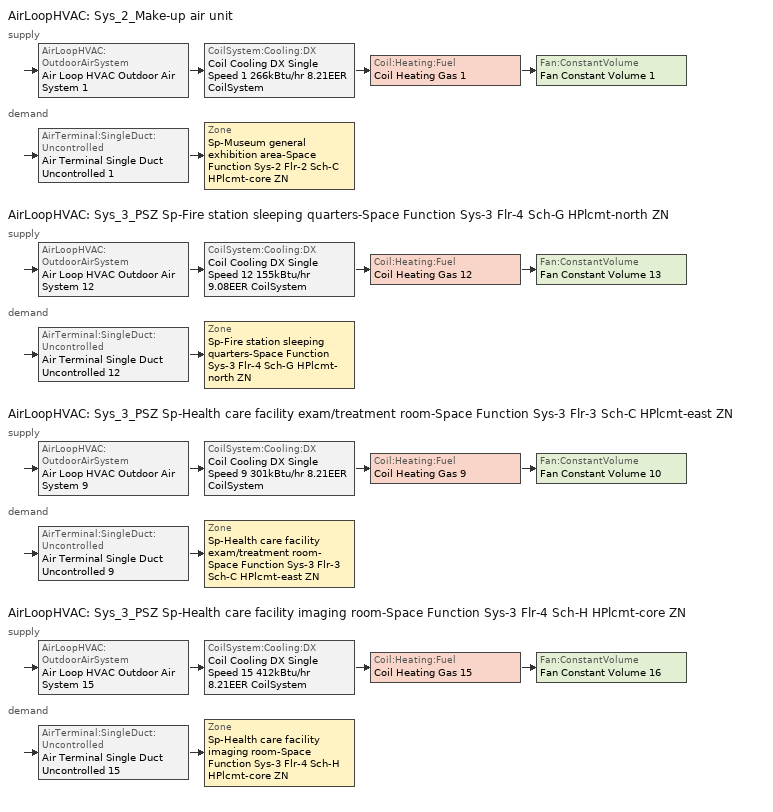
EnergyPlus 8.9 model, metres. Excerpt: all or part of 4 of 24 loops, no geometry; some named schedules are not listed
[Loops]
AirLoopHVAC 'Sys_2_Make-up air unit'
 supply: AirLoopHVAC:OutdoorAirSystem 'Air Loop HVAC Outdoor Air System 1' > CoilSystem:Cooling:DX 'Coil Cooling DX Single Speed 1 266kBtu/hr 8.21EER CoilSystem' > Coil:Heating:Fuel 'Coil Heating Gas 1' > Fan:ConstantVolume 'Fan Constant Volume 1'
 demand: AirTerminal:SingleDuct:Uncontrolled 'Air Terminal Single Duct Uncontrolled 1' > Zone 'Sp-Museum general exhibition area-Space Function Sys-2 Flr-2 Sch-C HPlcmt-core ZN'
AirLoopHVAC 'Sys_3_PSZ Sp-Fire station sleeping quarters-Space Function Sys-3 Flr-4 Sch-G HPlcmt-north ZN'
 supply: AirLoopHVAC:OutdoorAirSystem 'Air Loop HVAC Outdoor Air System 12' > CoilSystem:Cooling:DX 'Coil Cooling DX Single Speed 12 155kBtu/hr 9.08EER CoilSystem' > Coil:Heating:Fuel 'Coil Heating Gas 12' > Fan:ConstantVolume 'Fan Constant Volume 13'
 demand: AirTerminal:SingleDuct:Uncontrolled 'Air Terminal Single Duct Uncontrolled 12' > Zone 'Sp-Fire station sleeping quarters-Space Function Sys-3 Flr-4 Sch-G HPlcmt-north ZN'
AirLoopHVAC 'Sys_3_PSZ Sp-Health care facility exam/treatment room-Space Function Sys-3 Flr-3 Sch-C HPlcmt-east ZN'
 supply: AirLoopHVAC:OutdoorAirSystem 'Air Loop HVAC Outdoor Air System 9' > CoilSystem:Cooling:DX 'Coil Cooling DX Single Speed 9 301kBtu/hr 8.21EER CoilSystem' > Coil:Heating:Fuel 'Coil Heating Gas 9' > Fan:ConstantVolume 'Fan Constant Volume 10'
 demand: AirTerminal:SingleDuct:Uncontrolled 'Air Terminal Single Duct Uncontrolled 9' > Zone 'Sp-Health care facility exam/treatment room-Space Function Sys-3 Flr-3 Sch-C HPlcmt-east ZN'
AirLoopHVAC 'Sys_3_PSZ Sp-Health care facility imaging room-Space Function Sys-3 Flr-4 Sch-H HPlcmt-core ZN'
 supply: AirLoopHVAC:OutdoorAirSystem 'Air Loop HVAC Outdoor Air System 15' > CoilSystem:Cooling:DX 'Coil Cooling DX Single Speed 15 412kBtu/hr 8.21EER CoilSystem' > Coil:Heating:Fuel 'Coil Heating Gas 15' > Fan:ConstantVolume 'Fan Constant Volume 16'
 demand: AirTerminal:SingleDuct:Uncontrolled 'Air Terminal Single Duct Uncontrolled 15' > Zone 'Sp-Health care facility imaging room-Space Function Sys-3 Flr-4 Sch-H HPlcmt-core ZN'
[ZoneControl:Thermostat] Control Object Type 1=ThermostatSetpoint:DualSetpoint
Name | Zone or ZoneList | Control Type Schedule | Control Name 1
Sp-Fire station sleeping quarters-Space Function Sys-3 Flr-4 Sch-G HPlcmt-north ZN Thermostat | Sp-Fire station sleeping quarters-Space Function Sys-3 Flr-4 Sch-G HPlcmt-north ZN | Sp-Fire station sleeping quarters-Space Function Sys-3 Flr-4 Sch-G HPlcmt-north ZN Thermostat Schedule | Space Function Fire station sleeping quarters Thermostat 2
Sp-Health care facility exam/treatment room-Space Function Sys-3 Flr-3 Sch-C HPlcmt-east ZN Thermostat | Sp-Health care facility exam/treatment room-Space Function Sys-3 Flr-3 Sch-C HPlcmt-east ZN | Sp-Health care facility exam/treatment room-Space Function Sys-3 Flr-3 Sch-C HPlcmt-east ZN Thermostat Schedule | Space Function Health care facility exam/treatment room Thermostat 2
Sp-Health care facility imaging room-Space Function Sys-3 Flr-4 Sch-H HPlcmt-core ZN Thermostat | Sp-Health care facility imaging room-Space Function Sys-3 Flr-4 Sch-H HPlcmt-core ZN | Sp-Health care facility imaging room-Space Function Sys-3 Flr-4 Sch-H HPlcmt-core ZN Thermostat Schedule | Space Function Health care facility imaging room Thermostat 2
Sp-Museum general exhibition area-Space Function Sys-2 Flr-2 Sch-C HPlcmt-core ZN Thermostat | Sp-Museum general exhibition area-Space Function Sys-2 Flr-2 Sch-C HPlcmt-core ZN | Sp-Museum general exhibition area-Space Function Sys-2 Flr-2 Sch-C HPlcmt-core ZN Thermostat Schedule | Space Function Museum general exhibition area Thermostat 2
[ThermostatSetpoint:DualSetpoint]
Name | Heating Setpoint Temperature Schedule | Cooling Setpoint Temperature Schedule
Space Function Fire station sleeping quarters Thermostat 2 | NECB-G-Thermostat Setpoint-Heating | NECB-G-Thermostat Setpoint-Cooling
Space Function Health care facility exam/treatment room Thermostat 2; Space Function Museum general exhibition area Thermostat 2 | NECB-C-Thermostat Setpoint-Heating | NECB-C-Thermostat Setpoint-Cooling
Space Function Health care facility imaging room Thermostat 2 | NECB-H-Thermostat Setpoint-Heating | NECB-H-Thermostat Setpoint-Cooling
[AirTerminal:SingleDuct:Uncontrolled] Availability Schedule=Always On Discrete; Maximum Air Flow Rate {m3/s}=AutoSize
Air Terminal Single Duct Uncontrolled 12; Air Terminal Single Duct Uncontrolled 9; Air Terminal Single Duct Uncontrolled 15; Air Terminal Single Duct Uncontrolled 1
[Zone equipment]
Sp-Fire station sleeping quarters-Space Function Sys-3 Flr-4 Sch-G HPlcmt-north ZN: Air Terminal Single Duct Uncontrolled 12, Zone HVAC Baseboard Convective Water 11
Sp-Health care facility exam/treatment room-Space Function Sys-3 Flr-3 Sch-C HPlcmt-east ZN: Air Terminal Single Duct Uncontrolled 9, Zone HVAC Baseboard Convective Water 8
Sp-Health care facility imaging room-Space Function Sys-3 Flr-4 Sch-H HPlcmt-core ZN: Air Terminal Single Duct Uncontrolled 15, Zone HVAC Baseboard Convective Water 14
Sp-Museum general exhibition area-Space Function Sys-2 Flr-2 Sch-C HPlcmt-core ZN: Zone HVAC Four Pipe Fan Coil 1, Air Terminal Single Duct Uncontrolled 1
[Sizing:Zone] Zone Cooling Design Supply Air Temperature Input Method=SupplyAirTemperature; Zone Cooling Design Supply Air Temperature {C}=13; Zone Cooling Design Supply Air Temperature Difference {deltaC}=11.11; Zone Heating Design Supply Air Temperature Input Method=SupplyAirTemperature; Zone Heating Design Supply Air Temperature {C}=43; Zone Heating Design Supply Air Temperature Difference {deltaC}=11.11; Zone Cooling Design Supply Air Humidity Ratio {kgWater/kgDryAir}=0.0085; Zone Heating Design Supply Air Humidity Ratio {kgWater/kgDryAir}=0.008; Zone Heating Sizing Factor=1.3; Zone Cooling Sizing Factor=1.1; Cooling Design Air Flow Method=DesignDay; Cooling Design Air Flow Rate {m3/s}=0; Cooling Minimum Air Flow per Zone Floor Area {m3/s-m2}=0.000762; Cooling Minimum Air Flow {m3/s}=0; Cooling Minimum Air Flow Fraction=0; Heating Design Air Flow Method=DesignDay; Heating Design Air Flow Rate {m3/s}=0; Heating Maximum Air Flow per Zone Floor Area {m3/s-m2}=0.002032; Heating Maximum Air Flow {m3/s}=0.141576; Heating Maximum Air Flow Fraction=0.3; Account for Dedicated Outdoor Air System=No
Name | Design Specification Outdoor Air Object | Design Specification Zone Air Distribution Object
Sp-Fire station sleeping quarters-Space Function Sys-3 Flr-4 Sch-G HPlcmt-north ZN | Space Function Fire station sleeping quarters Ventilation | Sp-Fire station sleeping quarters-Space Function Sys-3 Flr-4 Sch-G HPlcmt-north ZN Design Spec Zone Air Dist
Sp-Health care facility exam/treatment room-Space Function Sys-3 Flr-3 Sch-C HPlcmt-east ZN | Space Function Health care facility exam/treatment room Ventilation | Sp-Health care facility exam/treatment room-Space Function Sys-3 Flr-3 Sch-C HPlcmt-east ZN Design Spec Zone Air Dist
Sp-Health care facility imaging room-Space Function Sys-3 Flr-4 Sch-H HPlcmt-core ZN | Space Function Health care facility imaging room Ventilation | Sp-Health care facility imaging room-Space Function Sys-3 Flr-4 Sch-H HPlcmt-core ZN Design Spec Zone Air Dist
Sp-Museum general exhibition area-Space Function Sys-2 Flr-2 Sch-C HPlcmt-core ZN | Space Function Museum general exhibition area Ventilation | Sp-Museum general exhibition area-Space Function Sys-2 Flr-2 Sch-C HPlcmt-core ZN Design Spec Zone Air Dist
[DesignSpecification:ZoneAirDistribution] Zone Air Distribution Effectiveness in Cooling Mode=1; Zone Air Distribution Effectiveness in Heating Mode=1
Sp-Fire station sleeping quarters-Space Function Sys-3 Flr-4 Sch-G HPlcmt-north ZN Design Spec Zone Air Dist; Sp-Health care facility exam/treatment room-Space Function Sys-3 Flr-3 Sch-C HPlcmt-east ZN Design Spec Zone Air Dist; Sp-Health care facility imaging room-Space Function Sys-3 Flr-4 Sch-H HPlcmt-core ZN Design Spec Zone Air Dist; Sp-Museum general exhibition area-Space Function Sys-2 Flr-2 Sch-C HPlcmt-core ZN Design Spec Zone Air Dist
[Controller:MechanicalVentilation] Demand Controlled Ventilation=No; System Outdoor Air Method=ZoneSum
Name | Availability Schedule | Zone Name 1 | Design Specification Outdoor Air Object Name 1 | Design Specification Zone Air Distribution Object Name 1
Controller Mechanical Ventilation 12 | Sys_3_PSZ Sp-Fire station sleeping quarters-Space Function Sys-3 Flr-4 Sch-G HPlcmt-north ZN Occ Sch | Sp-Fire station sleeping quarters-Space Function Sys-3 Flr-4 Sch-G HPlcmt-north ZN | Space Function Fire station sleeping quarters Ventilation | Sp-Fire station sleeping quarters-Space Function Sys-3 Flr-4 Sch-G HPlcmt-north ZN Design Spec Zone Air Dist
Controller Mechanical Ventilation 9 | Sys_3_PSZ Sp-Health care facility exam/treatment room-Space Function Sys-3 Flr-3 Sch-C HPlcmt-east ZN Occ Sch | Sp-Health care facility exam/treatment room-Space Function Sys-3 Flr-3 Sch-C HPlcmt-east ZN | Space Function Health care facility exam/treatment room Ventilation | Sp-Health care facility exam/treatment room-Space Function Sys-3 Flr-3 Sch-C HPlcmt-east ZN Design Spec Zone Air Dist
Controller Mechanical Ventilation 15 | Sys_3_PSZ Sp-Health care facility imaging room-Space Function Sys-3 Flr-4 Sch-H HPlcmt-core ZN Occ Sch | Sp-Health care facility imaging room-Space Function Sys-3 Flr-4 Sch-H HPlcmt-core ZN | Space Function Health care facility imaging room Ventilation | Sp-Health care facility imaging room-Space Function Sys-3 Flr-4 Sch-H HPlcmt-core ZN Design Spec Zone Air Dist
Controller Mechanical Ventilation 1 | Sys_2_Make-up air unit Occ Sch | Sp-Museum general exhibition area-Space Function Sys-2 Flr-2 Sch-C HPlcmt-core ZN | Space Function Museum general exhibition area Ventilation | Sp-Museum general exhibition area-Space Function Sys-2 Flr-2 Sch-C HPlcmt-core ZN Design Spec Zone Air Dist
[DesignSpecification:OutdoorAir] Outdoor Air Method=Sum; Outdoor Air Flow per Person {m3/s-person}=0; Outdoor Air Flow per Zone {m3/s}=0; Outdoor Air Flow Air Changes per Hour {1/hr}=0
Name | Outdoor Air Flow per Zone Floor Area {m3/s-m2}
Space Function Fire station sleeping quarters Ventilation | 0.0008128
Space Function Health care facility exam/treatment room Ventilation | 0.001524
Space Function Health care facility imaging room Ventilation | 0.002286
Space Function Museum general exhibition area Ventilation | 0.0018288
[Fan:ConstantVolume] Fan Total Efficiency=0.39975; Pressure Rise {Pa}=640; Maximum Flow Rate {m3/s}=AutoSize; Motor Efficiency=0.615; Motor In Airstream Fraction=1
Name | Availability Schedule
Fan Constant Volume 1 | Sys_2_Make-up air unit Occ Sch
Fan Constant Volume 13 | Sys_3_PSZ Sp-Fire station sleeping quarters-Space Function Sys-3 Flr-4 Sch-G HPlcmt-north ZN Occ Sch
Fan Constant Volume 10 | Sys_3_PSZ Sp-Health care facility exam/treatment room-Space Function Sys-3 Flr-3 Sch-C HPlcmt-east ZN Occ Sch
Fan Constant Volume 16 | Sys_3_PSZ Sp-Health care facility imaging room-Space Function Sys-3 Flr-4 Sch-H HPlcmt-core ZN Occ Sch
[AirLoopHVAC] Design Supply Air Flow Rate {m3/s}=AutoSize
Sys_2_Make-up air unit; Sys_3_PSZ Sp-Fire station sleeping quarters-Space Function Sys-3 Flr-4 Sch-G HPlcmt-north ZN; Sys_3_PSZ Sp-Health care facility exam/treatment room-Space Function Sys-3 Flr-3 Sch-C HPlcmt-east ZN; Sys_3_PSZ Sp-Health care facility imaging room-Space Function Sys-3 Flr-4 Sch-H HPlcmt-core ZN
[Sizing:System] Type of Load to Size On=Sensible; Design Outdoor Air Flow Rate {m3/s}=Autosize; Central Heating Maximum System Air Flow Ratio=1; Preheat Design Temperature {C}=7; Preheat Design Humidity Ratio {kgWater/kgDryAir}=0.008; Precool Design Temperature {C}=13; Precool Design Humidity Ratio {kgWater/kgDryAir}=0.008; Central Cooling Design Supply Air Temperature {C}=13; Type of Zone Sum to Use=NonCoincident; 100% Outdoor Air in Cooling=No; 100% Outdoor Air in Heating=No; Central Cooling Design Supply Air Humidity Ratio {kgWater/kgDryAir}=0.0085; Central Heating Design Supply Air Humidity Ratio {kgWater/kgDryAir}=0.008; Cooling Supply Air Flow Rate Method=DesignDay; Cooling Supply Air Flow Rate {m3/s}=0; Cooling Supply Air Flow Rate Per Floor Area {m3/s-m2}=0.00996765; Cooling Fraction of Autosized Cooling Supply Air Flow Rate=1; Cooling Supply Air Flow Rate Per Unit Cooling Capacity {m3/s-W}=3.94755e-05; Heating Supply Air Flow Rate Method=DesignDay; Heating Supply Air Flow Rate {m3/s}=0; Heating Supply Air Flow Rate Per Floor Area {m3/s-m2}=0.00996765; Heating Fraction of Autosized Heating Supply Air Flow Rate=1; Heating Fraction of Autosized Cooling Supply Air Flow Rate=1; Heating Supply Air Flow Rate Per Unit Heating Capacity {m3/s-W}=3.15882e-05; System Outdoor Air Method=ZoneSum; Zone Maximum Outdoor Air Fraction=1; Cooling Design Capacity Method=CoolingDesignCapacity; Cooling Design Capacity {W}=Autosize; Cooling Design Capacity Per Floor Area {W/m2}=234.7; Fraction of Autosized Cooling Design Capacity=1; Heating Design Capacity Method=HeatingDesignCapacity; Heating Design Capacity {W}=Autosize; Heating Design Capacity Per Floor Area {W/m2}=157; Fraction of Autosized Heating Design Capacity=1; Central Cooling Capacity Control Method=OnOff
Name | Central Heating Design Supply Air Temperature {C}
Sys_2_Make-up air unit | 13.1
Sys_3_PSZ Sp-Fire station sleeping quarters-Space Function Sys-3 Flr-4 Sch-G HPlcmt-north ZN; Sys_3_PSZ Sp-Health care facility exam/treatment room-Space Function Sys-3 Flr-3 Sch-C HPlcmt-east ZN; Sys_3_PSZ Sp-Health care facility imaging room-Space Function Sys-3 Flr-4 Sch-H HPlcmt-core ZN | 43
[Controller:OutdoorAir] Minimum Outdoor Air Flow Rate {m3/s}=Autosize; Maximum Outdoor Air Flow Rate {m3/s}=Autosize; Economizer Control Type=DifferentialEnthalpy; Economizer Control Action Type=ModulateFlow; Lockout Type=NoLockout; Minimum Limit Type=FixedMinimum; High Humidity Control=No; Control High Indoor Humidity Based on Outdoor Humidity Ratio=Yes; Heat Recovery Bypass Control Type=BypassWhenOAFlowGreaterThanMinimum
Name | Minimum Outdoor Air Schedule | Mechanical Ventilation Controller
Controller Outdoor Air 1 | Sys_2_Make-up air unit Occ Sch | Controller Mechanical Ventilation 1
Controller Outdoor Air 12 | Sys_3_PSZ Sp-Fire station sleeping quarters-Space Function Sys-3 Flr-4 Sch-G HPlcmt-north ZN Occ Sch | Controller Mechanical Ventilation 12
Controller Outdoor Air 9 | Sys_3_PSZ Sp-Health care facility exam/treatment room-Space Function Sys-3 Flr-3 Sch-C HPlcmt-east ZN Occ Sch | Controller Mechanical Ventilation 9
Controller Outdoor Air 15 | Sys_3_PSZ Sp-Health care facility imaging room-Space Function Sys-3 Flr-4 Sch-H HPlcmt-core ZN Occ Sch | Controller Mechanical Ventilation 15
[HeatExchanger:AirToAir:SensibleAndLatent] Availability Schedule=Always On Discrete; Nominal Supply Air Flow Rate {m3/s}=Autosize; Sensible Effectiveness at 100% Heating Air Flow=0.5; Latent Effectiveness at 100% Heating Air Flow=0.5; Sensible Effectiveness at 75% Heating Air Flow=0.5; Latent Effectiveness at 75% Heating Air Flow=0.5; Sensible Effectiveness at 100% Cooling Air Flow=0.5; Latent Effectiveness at 100% Cooling Air Flow=0.5; Sensible Effectiveness at 75% Cooling Air Flow=0.5; Latent Effectiveness at 75% Cooling Air Flow=0.5; Supply Air Outlet Temperature Control=Yes; Heat Exchanger Type=Rotary; Frost Control Type=ExhaustOnly; Threshold Temperature {C}=-23.3; Initial Defrost Time Fraction=0.167; Rate of Defrost Time Fraction Increase {1/K}=1.44; Economizer Lockout=Yes
Name | Nominal Electric Power {W}
Sys_2_Make-up air unit ERV | 3330.41
Sys_3_PSZ Sp-Fire station sleeping quarters-Space Function Sys-3 Flr-4 Sch-G HPlcmt-north ZN ERV | 1143.47
Sys_3_PSZ Sp-Health care facility exam/treatment room-Space Function Sys-3 Flr-3 Sch-C HPlcmt-east ZN ERV | 2100.26
Sys_3_PSZ Sp-Health care facility imaging room-Space Function Sys-3 Flr-4 Sch-H HPlcmt-core ZN ERV | 4150.51
[SetpointManager:OutdoorAirPretreat] Control Variable=Temperature; Minimum Setpoint Temperature {C}=-99; Maximum Setpoint Temperature {C}=99; Minimum Setpoint Humidity Ratio {kgWater/kgDryAir}=1e-05; Maximum Setpoint Humidity Ratio {kgWater/kgDryAir}=1
Setpoint Manager Outdoor Air Pretreat 1; Setpoint Manager Outdoor Air Pretreat 2; Setpoint Manager Outdoor Air Pretreat 3; Setpoint Manager Outdoor Air Pretreat 4
[SetpointManager:MixedAir] Control Variable=Temperature
Node 70 OS Default SPM; Node 69 OS Default SPM; Node 68 OS Default SPM; Node 215 OS Default SPM; Node 214 OS Default SPM; Node 213 OS Default SPM; Node 176 OS Default SPM; Node 175 OS Default SPM; Node 174 OS Default SPM; Node 254 OS Default SPM; Node 253 OS Default SPM; Node 252 OS Default SPM
[CoilSystem:Cooling:DX]
Name | Availability Schedule | Cooling Coil
Coil Cooling DX Single Speed 1 266kBtu/hr 8.21EER CoilSystem | tpfc_clg_availability | Coil Cooling DX Single Speed 1 266kBtu/hr 8.21EER
Coil Cooling DX Single Speed 12 155kBtu/hr 9.08EER CoilSystem | Always On Discrete | Coil Cooling DX Single Speed 12 155kBtu/hr 9.08EER
Coil Cooling DX Single Speed 9 301kBtu/hr 8.21EER CoilSystem | Always On Discrete | Coil Cooling DX Single Speed 9 301kBtu/hr 8.21EER
Coil Cooling DX Single Speed 15 412kBtu/hr 8.21EER CoilSystem | Always On Discrete | Coil Cooling DX Single Speed 15 412kBtu/hr 8.21EER
[Coil:Cooling:DX:SingleSpeed] Gross Rated Total Cooling Capacity {W}=Autosize; Gross Rated Sensible Heat Ratio=Autosize; Rated Air Flow Rate {m3/s}=Autosize; Rated Evaporator Fan Power Per Volume Flow Rate {W/(m3/s)}=773.3; Total Cooling Capacity Function of Temperature Curve=DXCOOL-NECB2011-REF-CAPFT; Total Cooling Capacity Function of Flow Fraction Curve=DXCOOL-NECB2011-REF-CAPFFLOW; Energy Input Ratio Function of Temperature Curve=DXCOOL-NECB2011-REF-COOLEIRFT; Energy Input Ratio Function of Flow Fraction Curve=DXCOOL-NECB2011-REF-COOLEIRFFLOW; Part Load Fraction Correlation Curve=DXCOOL-NECB2011-REF-COOLPLFFPLR; Condenser Type=AirCooled; Evaporative Condenser Effectiveness=0; Evaporative Condenser Air Flow Rate {m3/s}=Autosize; Evaporative Condenser Pump Rated Power Consumption {W}=Autosize; Crankcase Heater Capacity {W}=0; Maximum Outdoor Dry-Bulb Temperature for Crankcase Heater Operation {C}=0; Basin Heater Capacity {W/K}=0; Basin Heater Setpoint Temperature {C}=10
Name | Availability Schedule | Gross Rated Cooling COP {W/W}
Coil Cooling DX Single Speed 1 266kBtu/hr 8.21EER | tpfc_clg_availability | 2.94604
Coil Cooling DX Single Speed 12 155kBtu/hr 9.08EER | Always On Discrete | 3.17944
Coil Cooling DX Single Speed 9 301kBtu/hr 8.21EER | Always On Discrete | 2.96854
Coil Cooling DX Single Speed 15 412kBtu/hr 8.21EER | Always On Discrete | 3.03987
[Coil:Heating:Fuel] Availability Schedule=Always On Discrete; Fuel Type=NaturalGas; Burner Efficiency=0.81; Nominal Capacity {W}=AutoSize; Parasitic Electric Load {W}=0; Part Load Fraction Correlation Curve=FURNACE-EFFPLR-NECB2011; Parasitic Fuel Load {W}=0
Coil Heating Gas 1; Coil Heating Gas 12; Coil Heating Gas 9; Coil Heating Gas 15
[SetpointManager:SingleZone:Reheat] Control Variable=Temperature
Name | Minimum Supply Air Temperature {C} | Maximum Supply Air Temperature {C} | Control Zone
Setpoint Manager Single Zone Reheat 1 | 13.1 | 13 | Sp-Museum general exhibition area-Space Function Sys-2 Flr-2 Sch-C HPlcmt-core ZN
Setpoint Manager Single Zone Reheat 12 | 13 | 43 | Sp-Fire station sleeping quarters-Space Function Sys-3 Flr-4 Sch-G HPlcmt-north ZN
Setpoint Manager Single Zone Reheat 9 | 13 | 43 | Sp-Health care facility exam/treatment room-Space Function Sys-3 Flr-3 Sch-C HPlcmt-east ZN
Setpoint Manager Single Zone Reheat 15 | 13 | 43 | Sp-Health care facility imaging room-Space Function Sys-3 Flr-4 Sch-H HPlcmt-core ZN
[Schedule:Compact]
Sp-Fire station sleeping quarters-Space Function Sys-3 Flr-4 Sch-G HPlcmt-north ZN Thermostat Schedule; Sp-Health care facility exam/treatment room-Space Function Sys-3 Flr-3 Sch-C HPlcmt-east ZN Thermostat Schedule; Sp-Health care facility imaging room-Space Function Sys-3 Flr-4 Sch-H HPlcmt-core ZN Thermostat Schedule; Sp-Museum general exhibition area-Space Function Sys-2 Flr-2 Sch-C HPlcmt-core ZN Thermostat Schedule: Through: 12/31, For: AllDays, Until: 24:00, 4
[Schedule:Year]
NECB-G-Thermostat Setpoint-Heating: NECB-G-Thermostat Setpoint-Heating Week Rule - Jan1-Dec31, 1, 1, 12, 31
NECB-G-Thermostat Setpoint-Cooling: NECB-G-Thermostat Setpoint-Cooling Week Rule - Jan1-Dec31, 1, 1, 12, 31
Sys_3_PSZ Sp-Fire station sleeping quarters-Space Function Sys-3 Flr-4 Sch-G HPlcmt-north ZN Occ Sch: Sys_3_PSZ Sp-Fire station sleeping quarters-Space Function Sys-3 Flr-4 Sch-G HPlcmt-north ZN Occ Sch Week Rule - Jan1-Dec31, 1, 1, 12, 31
NECB-C-Thermostat Setpoint-Heating: NECB-C-Thermostat Setpoint-Heating Week Rule - Jan1-Dec31, 1, 1, 12, 31
NECB-C-Thermostat Setpoint-Cooling: NECB-C-Thermostat Setpoint-Cooling Week Rule - Jan1-Dec31, 1, 1, 12, 31
Sys_3_PSZ Sp-Health care facility exam/treatment room-Space Function Sys-3 Flr-3 Sch-C HPlcmt-east ZN Occ Sch: Sys_3_PSZ Sp-Health care facility exam/treatment room-Space Function Sys-3 Flr-3 Sch-C HPlcmt-east ZN Occ Sch Week Rule - Jan1-Dec31, 1, 1, 12, 31
NECB-H-Thermostat Setpoint-Heating: NECB-H-Thermostat Setpoint-Heating Week Rule - Jan1-Dec31, 1, 1, 12, 31
NECB-H-Thermostat Setpoint-Cooling: NECB-H-Thermostat Setpoint-Cooling Week Rule - Jan1-Dec31, 1, 1, 12, 31
Sys_3_PSZ Sp-Health care facility imaging room-Space Function Sys-3 Flr-4 Sch-H HPlcmt-core ZN Occ Sch: Sys_3_PSZ Sp-Health care facility imaging room-Space Function Sys-3 Flr-4 Sch-H HPlcmt-core ZN Occ Sch Week Rule - Jan1-Dec31, 1, 1, 12, 31
Sys_2_Make-up air unit Occ Sch: Sys_2_Make-up air unit Occ Sch Week Rule - Jan1-Dec31, 1, 1, 12, 31
tpfc_clg_availability: tpfc_clg_availability Week Rule - Jan1-Jun24, 1, 1, 6, 24, tpfc_clg_availability Week Rule - Jun25-Jul1, 6, 25, 7, 1, tpfc_clg_availability Week Rule - Jul2-Oct28, 7, 2, 10, 28, tpfc_clg_availability Week Rule - Oct29-Nov4, 10, 29, 11, 4, tpfc_clg_availability Week Rule - Nov5-Dec31, 11, 5, 12, 31
[Schedule:Constant]
Always On Discrete: Hourly Value=1
[Curve:Biquadratic] Minimum Value of x {BasedOnField A2}=13; Maximum Value of x {BasedOnField A2}=24; Minimum Value of y {BasedOnField A3}=24; Maximum Value of y {BasedOnField A3}=46
Name | Coefficient1 Constant | Coefficient2 x | Coefficient3 x**2 | Coefficient4 y | Coefficient5 y**2 | Coefficient6 x*y
DXCOOL-NECB2011-REF-CAPFT | 0.867905 | 0.0142459 | 0.00055436 | -0.0075575 | 3.3e-05 | -0.0001918
DXCOOL-NECB2011-REF-COOLEIRFT | 0.116936 | 0.0284933 | -0.0004112 | 0.0214108 | 0.00016103 | -0.0006791
[Curve:Quadratic] Coefficient1 Constant=1; Coefficient2 x=0; Coefficient3 x**2=0; Minimum Value of x {BasedOnField A2}=0; Maximum Value of x {BasedOnField A2}=1
DXCOOL-NECB2011-REF-CAPFFLOW; DXCOOL-NECB2011-REF-COOLEIRFFLOW
[Curve:Cubic] Maximum Value of x {BasedOnField A2}=1
Name | Coefficient1 Constant | Coefficient2 x | Coefficient3 x**2 | Coefficient4 x**3 | Minimum Value of x {BasedOnField A2}
DXCOOL-NECB2011-REF-COOLPLFFPLR | 0.0277 | 4.9151 | -8.184 | 4.2702 | 0.7
FURNACE-EFFPLR-NECB2011 | 0.7277 | 1.0667 | -1.5174 | 0.7282 | 0
